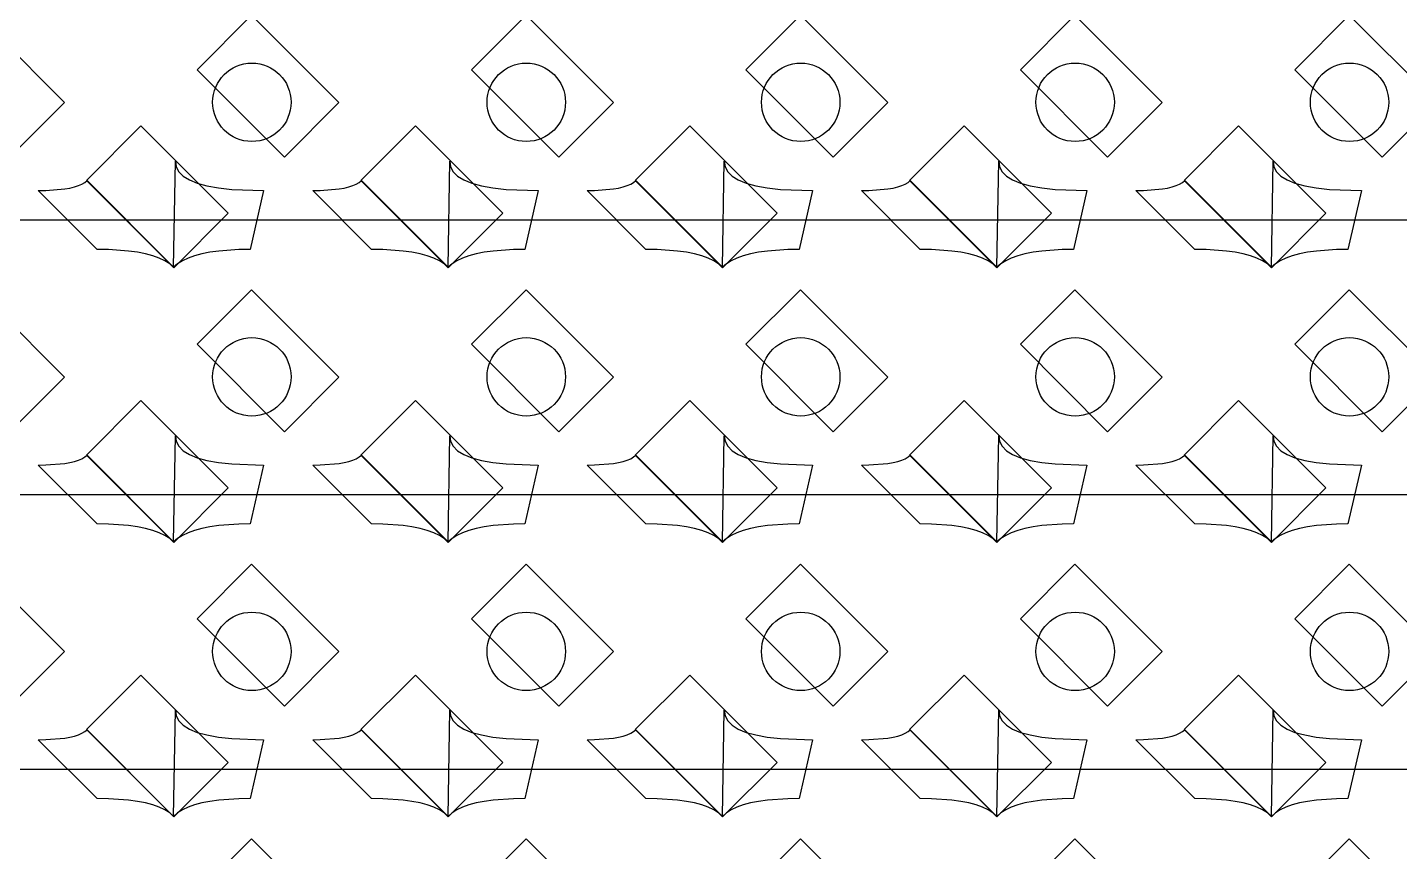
# Model space of a CAD drawing. Header units: inches. Extents: x 0.07 to 4.39, y 0.05 to 2.95.
# Drawn here: x 2.2428 to 2.5928, y 1.949 to 2.1591 of the extents above; entities that cross this region are included whole.
import ezdxf

# ---------------------------------------------------------------- set-up
doc = ezdxf.new("R2010")
doc.units = ezdxf.units.IN
doc.header["$MEASUREMENT"] = 0
doc.layers.add('Top Layer', color=1, linetype='Continuous')

# ---------------------------------------------------------------- blocks, each defined once
blk = doc.blocks.new('0805_P_______________222')
at = {"layer": 'Top Layer'}
for p, q in [((-0.03937, 0.01575), (-0.01969, 0.01575)), ((-0.03937, -0.01575), (-0.03937, 0.01575)), ((-0.01969, 0.01575), (-0.01969, -0.01575)), ((0.01969, 0.01575), (0.03937, 0.01575)), ((0.01969, -0.01575), (0.01969, 0.01575)), ((0.03937, 0.01575), (0.03937, -0.01575)), ((-0.01969, -0.01575), (-0.03937, -0.01575)), ((0.03937, -0.01575), (0.01969, -0.01575))]:
    blk.add_line(p, q, dxfattribs=at)
blk = doc.blocks.new('0805_P_______________223')
at = {"layer": 'Top Layer'}
for p, q in [((-0.03937, 0.01575), (-0.01969, 0.01575)), ((-0.03937, -0.01575), (-0.03937, 0.01575)), ((-0.01969, 0.01575), (-0.01969, -0.01575)), ((0.01969, 0.01575), (0.03937, 0.01575)), ((0.01969, -0.01575), (0.01969, 0.01575)), ((0.03937, 0.01575), (0.03937, -0.01575)), ((-0.01969, -0.01575), (-0.03937, -0.01575)), ((0.03937, -0.01575), (0.01969, -0.01575))]:
    blk.add_line(p, q, dxfattribs=at)
blk = doc.blocks.new('0805_P_______________224')
at = {"layer": 'Top Layer'}
for p, q in [((-0.03937, 0.01575), (-0.01969, 0.01575)), ((-0.03937, -0.01575), (-0.03937, 0.01575)), ((-0.01969, 0.01575), (-0.01969, -0.01575)), ((0.01969, 0.01575), (0.03937, 0.01575)), ((0.01969, -0.01575), (0.01969, 0.01575)), ((0.03937, 0.01575), (0.03937, -0.01575)), ((-0.01969, -0.01575), (-0.03937, -0.01575)), ((0.03937, -0.01575), (0.01969, -0.01575))]:
    blk.add_line(p, q, dxfattribs=at)
blk = doc.blocks.new('0805_P_______________225')
at = {"layer": 'Top Layer'}
for p, q in [((-0.03937, 0.01575), (-0.01969, 0.01575)), ((-0.03937, -0.01575), (-0.03937, 0.01575)), ((-0.01969, 0.01575), (-0.01969, -0.01575)), ((0.01969, 0.01575), (0.03937, 0.01575)), ((0.01969, -0.01575), (0.01969, 0.01575)), ((0.03937, 0.01575), (0.03937, -0.01575)), ((-0.01969, -0.01575), (-0.03937, -0.01575)), ((0.03937, -0.01575), (0.01969, -0.01575))]:
    blk.add_line(p, q, dxfattribs=at)
blk = doc.blocks.new('0805_P_______________226')
at = {"layer": 'Top Layer'}
for p, q in [((-0.03937, 0.01575), (-0.01969, 0.01575)), ((-0.03937, -0.01575), (-0.03937, 0.01575)), ((-0.01969, 0.01575), (-0.01969, -0.01575)), ((0.01969, 0.01575), (0.03937, 0.01575)), ((0.01969, -0.01575), (0.01969, 0.01575)), ((0.03937, 0.01575), (0.03937, -0.01575)), ((-0.01969, -0.01575), (-0.03937, -0.01575)), ((0.03937, -0.01575), (0.01969, -0.01575))]:
    blk.add_line(p, q, dxfattribs=at)
blk = doc.blocks.new('0805_P_______________227')
at = {"layer": 'Top Layer'}
for p, q in [((-0.03937, 0.01575), (-0.01969, 0.01575)), ((-0.03937, -0.01575), (-0.03937, 0.01575)), ((-0.01969, 0.01575), (-0.01969, -0.01575)), ((0.01969, 0.01575), (0.03937, 0.01575)), ((0.01969, -0.01575), (0.01969, 0.01575)), ((0.03937, 0.01575), (0.03937, -0.01575)), ((-0.01969, -0.01575), (-0.03937, -0.01575)), ((0.03937, -0.01575), (0.01969, -0.01575))]:
    blk.add_line(p, q, dxfattribs=at)
blk = doc.blocks.new('0805_P_______________262')
at = {"layer": 'Top Layer'}
for p, q in [((-0.03937, 0.01575), (-0.01969, 0.01575)), ((-0.03937, -0.01575), (-0.03937, 0.01575)), ((-0.01969, 0.01575), (-0.01969, -0.01575)), ((0.01969, 0.01575), (0.03937, 0.01575)), ((0.01969, -0.01575), (0.01969, 0.01575)), ((0.03937, 0.01575), (0.03937, -0.01575)), ((-0.01969, -0.01575), (-0.03937, -0.01575)), ((0.03937, -0.01575), (0.01969, -0.01575))]:
    blk.add_line(p, q, dxfattribs=at)
blk = doc.blocks.new('0805_P_______________263')
at = {"layer": 'Top Layer'}
for p, q in [((-0.03937, 0.01575), (-0.01969, 0.01575)), ((-0.03937, -0.01575), (-0.03937, 0.01575)), ((-0.01969, 0.01575), (-0.01969, -0.01575)), ((0.01969, 0.01575), (0.03937, 0.01575)), ((0.01969, -0.01575), (0.01969, 0.01575)), ((0.03937, 0.01575), (0.03937, -0.01575)), ((-0.01969, -0.01575), (-0.03937, -0.01575)), ((0.03937, -0.01575), (0.01969, -0.01575))]:
    blk.add_line(p, q, dxfattribs=at)
blk = doc.blocks.new('0805_P_______________264')
at = {"layer": 'Top Layer'}
for p, q in [((-0.03937, 0.01575), (-0.01969, 0.01575)), ((-0.03937, -0.01575), (-0.03937, 0.01575)), ((-0.01969, 0.01575), (-0.01969, -0.01575)), ((0.01969, 0.01575), (0.03937, 0.01575)), ((0.01969, -0.01575), (0.01969, 0.01575)), ((0.03937, 0.01575), (0.03937, -0.01575)), ((-0.01969, -0.01575), (-0.03937, -0.01575)), ((0.03937, -0.01575), (0.01969, -0.01575))]:
    blk.add_line(p, q, dxfattribs=at)
blk = doc.blocks.new('0805_P_______________265')
at = {"layer": 'Top Layer'}
for p, q in [((-0.03937, 0.01575), (-0.01969, 0.01575)), ((-0.03937, -0.01575), (-0.03937, 0.01575)), ((-0.01969, 0.01575), (-0.01969, -0.01575)), ((0.01969, 0.01575), (0.03937, 0.01575)), ((0.01969, -0.01575), (0.01969, 0.01575)), ((0.03937, 0.01575), (0.03937, -0.01575)), ((-0.01969, -0.01575), (-0.03937, -0.01575)), ((0.03937, -0.01575), (0.01969, -0.01575))]:
    blk.add_line(p, q, dxfattribs=at)
blk = doc.blocks.new('0805_P_______________266')
at = {"layer": 'Top Layer'}
for p, q in [((-0.03937, 0.01575), (-0.01969, 0.01575)), ((-0.03937, -0.01575), (-0.03937, 0.01575)), ((-0.01969, 0.01575), (-0.01969, -0.01575)), ((0.01969, 0.01575), (0.03937, 0.01575)), ((0.01969, -0.01575), (0.01969, 0.01575)), ((0.03937, 0.01575), (0.03937, -0.01575)), ((-0.01969, -0.01575), (-0.03937, -0.01575)), ((0.03937, -0.01575), (0.01969, -0.01575))]:
    blk.add_line(p, q, dxfattribs=at)
blk = doc.blocks.new('0805_P_______________267')
at = {"layer": 'Top Layer'}
for p, q in [((-0.03937, 0.01575), (-0.01969, 0.01575)), ((-0.03937, -0.01575), (-0.03937, 0.01575)), ((-0.01969, 0.01575), (-0.01969, -0.01575)), ((0.01969, 0.01575), (0.03937, 0.01575)), ((0.01969, -0.01575), (0.01969, 0.01575)), ((0.03937, 0.01575), (0.03937, -0.01575)), ((-0.01969, -0.01575), (-0.03937, -0.01575)), ((0.03937, -0.01575), (0.01969, -0.01575))]:
    blk.add_line(p, q, dxfattribs=at)
blk = doc.blocks.new('0805_P_______________302')
at = {"layer": 'Top Layer'}
for p, q in [((-0.03937, 0.01575), (-0.01969, 0.01575)), ((-0.03937, -0.01575), (-0.03937, 0.01575)), ((-0.01969, 0.01575), (-0.01969, -0.01575)), ((0.01969, 0.01575), (0.03937, 0.01575)), ((0.01969, -0.01575), (0.01969, 0.01575)), ((0.03937, 0.01575), (0.03937, -0.01575)), ((-0.01969, -0.01575), (-0.03937, -0.01575)), ((0.03937, -0.01575), (0.01969, -0.01575))]:
    blk.add_line(p, q, dxfattribs=at)
blk = doc.blocks.new('0805_P_______________303')
at = {"layer": 'Top Layer'}
for p, q in [((-0.03937, 0.01575), (-0.01969, 0.01575)), ((-0.03937, -0.01575), (-0.03937, 0.01575)), ((-0.01969, 0.01575), (-0.01969, -0.01575)), ((0.01969, 0.01575), (0.03937, 0.01575)), ((0.01969, -0.01575), (0.01969, 0.01575)), ((0.03937, 0.01575), (0.03937, -0.01575)), ((-0.01969, -0.01575), (-0.03937, -0.01575)), ((0.03937, -0.01575), (0.01969, -0.01575))]:
    blk.add_line(p, q, dxfattribs=at)
blk = doc.blocks.new('0805_P_______________304')
at = {"layer": 'Top Layer'}
for p, q in [((-0.03937, 0.01575), (-0.01969, 0.01575)), ((-0.03937, -0.01575), (-0.03937, 0.01575)), ((-0.01969, 0.01575), (-0.01969, -0.01575)), ((0.01969, 0.01575), (0.03937, 0.01575)), ((0.01969, -0.01575), (0.01969, 0.01575)), ((0.03937, 0.01575), (0.03937, -0.01575)), ((-0.01969, -0.01575), (-0.03937, -0.01575)), ((0.03937, -0.01575), (0.01969, -0.01575))]:
    blk.add_line(p, q, dxfattribs=at)
blk = doc.blocks.new('0805_P_______________305')
at = {"layer": 'Top Layer'}
for p, q in [((-0.03937, 0.01575), (-0.01969, 0.01575)), ((-0.03937, -0.01575), (-0.03937, 0.01575)), ((-0.01969, 0.01575), (-0.01969, -0.01575)), ((0.01969, 0.01575), (0.03937, 0.01575)), ((0.01969, -0.01575), (0.01969, 0.01575)), ((0.03937, 0.01575), (0.03937, -0.01575)), ((-0.01969, -0.01575), (-0.03937, -0.01575)), ((0.03937, -0.01575), (0.01969, -0.01575))]:
    blk.add_line(p, q, dxfattribs=at)
blk = doc.blocks.new('0805_P_______________306')
at = {"layer": 'Top Layer'}
for p, q in [((-0.03937, 0.01575), (-0.01969, 0.01575)), ((-0.03937, -0.01575), (-0.03937, 0.01575)), ((-0.01969, 0.01575), (-0.01969, -0.01575)), ((0.01969, 0.01575), (0.03937, 0.01575)), ((0.01969, -0.01575), (0.01969, 0.01575)), ((0.03937, 0.01575), (0.03937, -0.01575)), ((-0.01969, -0.01575), (-0.03937, -0.01575)), ((0.03937, -0.01575), (0.01969, -0.01575))]:
    blk.add_line(p, q, dxfattribs=at)
blk = doc.blocks.new('0805_P_______________307')
at = {"layer": 'Top Layer'}
for p, q in [((-0.03937, 0.01575), (-0.01969, 0.01575)), ((-0.03937, -0.01575), (-0.03937, 0.01575)), ((-0.01969, 0.01575), (-0.01969, -0.01575)), ((0.01969, 0.01575), (0.03937, 0.01575)), ((0.01969, -0.01575), (0.01969, 0.01575)), ((0.03937, 0.01575), (0.03937, -0.01575)), ((-0.01969, -0.01575), (-0.03937, -0.01575)), ((0.03937, -0.01575), (0.01969, -0.01575))]:
    blk.add_line(p, q, dxfattribs=at)
blk = doc.blocks.new('0805_P_______________342')
at = {"layer": 'Top Layer'}
for p, q in [((-0.03937, 0.01575), (-0.01969, 0.01575)), ((-0.03937, -0.01575), (-0.03937, 0.01575)), ((-0.01969, 0.01575), (-0.01969, -0.01575)), ((0.01969, 0.01575), (0.03937, 0.01575)), ((0.01969, -0.01575), (0.01969, 0.01575)), ((0.03937, 0.01575), (0.03937, -0.01575)), ((-0.01969, -0.01575), (-0.03937, -0.01575)), ((0.03937, -0.01575), (0.01969, -0.01575))]:
    blk.add_line(p, q, dxfattribs=at)
blk = doc.blocks.new('0805_P_______________343')
at = {"layer": 'Top Layer'}
for p, q in [((-0.03937, 0.01575), (-0.01969, 0.01575)), ((-0.03937, -0.01575), (-0.03937, 0.01575)), ((-0.01969, 0.01575), (-0.01969, -0.01575)), ((0.01969, 0.01575), (0.03937, 0.01575)), ((0.01969, -0.01575), (0.01969, 0.01575)), ((0.03937, 0.01575), (0.03937, -0.01575)), ((-0.01969, -0.01575), (-0.03937, -0.01575)), ((0.03937, -0.01575), (0.01969, -0.01575))]:
    blk.add_line(p, q, dxfattribs=at)
blk = doc.blocks.new('0805_P_______________344')
at = {"layer": 'Top Layer'}
for p, q in [((-0.03937, 0.01575), (-0.01969, 0.01575)), ((-0.03937, -0.01575), (-0.03937, 0.01575)), ((-0.01969, 0.01575), (-0.01969, -0.01575)), ((0.01969, 0.01575), (0.03937, 0.01575)), ((0.01969, -0.01575), (0.01969, 0.01575)), ((0.03937, 0.01575), (0.03937, -0.01575)), ((-0.01969, -0.01575), (-0.03937, -0.01575)), ((0.03937, -0.01575), (0.01969, -0.01575))]:
    blk.add_line(p, q, dxfattribs=at)
blk = doc.blocks.new('0805_P_______________345')
at = {"layer": 'Top Layer'}
for p, q in [((-0.03937, 0.01575), (-0.01969, 0.01575)), ((-0.03937, -0.01575), (-0.03937, 0.01575)), ((-0.01969, 0.01575), (-0.01969, -0.01575)), ((0.01969, 0.01575), (0.03937, 0.01575)), ((0.01969, -0.01575), (0.01969, 0.01575)), ((0.03937, 0.01575), (0.03937, -0.01575)), ((-0.01969, -0.01575), (-0.03937, -0.01575)), ((0.03937, -0.01575), (0.01969, -0.01575))]:
    blk.add_line(p, q, dxfattribs=at)
blk = doc.blocks.new('0805_P_______________346')
at = {"layer": 'Top Layer'}
for p, q in [((-0.03937, 0.01575), (-0.01969, 0.01575)), ((-0.03937, -0.01575), (-0.03937, 0.01575)), ((-0.01969, 0.01575), (-0.01969, -0.01575)), ((0.01969, 0.01575), (0.03937, 0.01575)), ((0.01969, -0.01575), (0.01969, 0.01575)), ((0.03937, 0.01575), (0.03937, -0.01575)), ((-0.01969, -0.01575), (-0.03937, -0.01575)), ((0.03937, -0.01575), (0.01969, -0.01575))]:
    blk.add_line(p, q, dxfattribs=at)
blk = doc.blocks.new('0805_P_______________347')
at = {"layer": 'Top Layer'}
for p, q in [((-0.03937, 0.01575), (-0.01969, 0.01575)), ((-0.03937, -0.01575), (-0.03937, 0.01575)), ((-0.01969, 0.01575), (-0.01969, -0.01575)), ((0.01969, 0.01575), (0.03937, 0.01575)), ((0.01969, -0.01575), (0.01969, 0.01575)), ((0.03937, 0.01575), (0.03937, -0.01575)), ((-0.01969, -0.01575), (-0.03937, -0.01575)), ((0.03937, -0.01575), (0.01969, -0.01575))]:
    blk.add_line(p, q, dxfattribs=at)

msp = doc.modelspace()

# ---------------------------------------------------------------- linework, layer by layer
at = {"layer": 'Top Layer'}
for p, q in [((2.28005, 2.09795), (2.28051, 2.125)), ((2.28051, 2.125), (2.28071, 2.12357)), ((2.35005, 2.09795), (2.35051, 2.125)), ((2.35051, 2.125), (2.35071, 2.12357)), ((2.42005, 2.09795), (2.42051, 2.125)), ((2.42051, 2.125), (2.42071, 2.12357)), ((2.49005, 2.09795), (2.49051, 2.125)), ((2.49051, 2.125), (2.49071, 2.12357)), ((2.56005, 2.09795), (2.56051, 2.125)), ((2.56051, 2.125), (2.56071, 2.12357)), ((2.28071, 2.12357), (2.28137, 2.1223)), ((2.28137, 2.1223), (2.28248, 2.12117)), ((2.28248, 2.12117), (2.28405, 2.1202)), ((2.35071, 2.12357), (2.35137, 2.1223)), ((2.35137, 2.1223), (2.35248, 2.12117)), ((2.35248, 2.12117), (2.35405, 2.1202)), ((2.42071, 2.12357), (2.42137, 2.1223)), ((2.42137, 2.1223), (2.42248, 2.12117)), ((2.42248, 2.12117), (2.42405, 2.1202)), ((2.49071, 2.12357), (2.49137, 2.1223)), ((2.49137, 2.1223), (2.49248, 2.12117)), ((2.49248, 2.12117), (2.49405, 2.1202)), ((2.56071, 2.12357), (2.56137, 2.1223)), ((2.56137, 2.1223), (2.56248, 2.12117)), ((2.56248, 2.12117), (2.56405, 2.1202)), ((2.24551, 2.1175), (2.24741, 2.11753)), ((2.24741, 2.11753), (2.25225, 2.11791)), ((2.25225, 2.11791), (2.25356, 2.11814)), ((2.25356, 2.11814), (2.25474, 2.11842)), ((2.25474, 2.11842), (2.25576, 2.11875)), ((2.25576, 2.11875), (2.25664, 2.11914)), ((2.25664, 2.11914), (2.25737, 2.11957)), ((2.25737, 2.11957), (2.25795, 2.12005)), ((2.25795, 2.12005), (2.28005, 2.09795)), ((2.28405, 2.1202), (2.28607, 2.11937)), ((2.28607, 2.11937), (2.28855, 2.1187)), ((2.28855, 2.1187), (2.29148, 2.11817)), ((2.29148, 2.11817), (2.29487, 2.1178)), ((2.29487, 2.1178), (2.30301, 2.1175)), ((2.31551, 2.1175), (2.31741, 2.11753)), ((2.31741, 2.11753), (2.32225, 2.11791)), ((2.32225, 2.11791), (2.32356, 2.11814)), ((2.32356, 2.11814), (2.32474, 2.11842)), ((2.32474, 2.11842), (2.32576, 2.11875)), ((2.32576, 2.11875), (2.32664, 2.11914)), ((2.32664, 2.11914), (2.32737, 2.11957)), ((2.32737, 2.11957), (2.32795, 2.12005)), ((2.32795, 2.12005), (2.35005, 2.09795)), ((2.35405, 2.1202), (2.35607, 2.11937)), ((2.35607, 2.11937), (2.35855, 2.1187)), ((2.35855, 2.1187), (2.36148, 2.11817)), ((2.36148, 2.11817), (2.36487, 2.1178)), ((2.36487, 2.1178), (2.37301, 2.1175)), ((2.38551, 2.1175), (2.38741, 2.11753)), ((2.38741, 2.11753), (2.39225, 2.11791)), ((2.39225, 2.11791), (2.39356, 2.11814)), ((2.39356, 2.11814), (2.39474, 2.11842)), ((2.39474, 2.11842), (2.39576, 2.11875)), ((2.39576, 2.11875), (2.39664, 2.11914)), ((2.39664, 2.11914), (2.39737, 2.11957)), ((2.39737, 2.11957), (2.39795, 2.12005)), ((2.39795, 2.12005), (2.42005, 2.09795)), ((2.42405, 2.1202), (2.42607, 2.11937)), ((2.42607, 2.11937), (2.42855, 2.1187)), ((2.42855, 2.1187), (2.43148, 2.11817)), ((2.43148, 2.11817), (2.43487, 2.1178)), ((2.43487, 2.1178), (2.44301, 2.1175)), ((2.45551, 2.1175), (2.45741, 2.11753)), ((2.45741, 2.11753), (2.46225, 2.11791)), ((2.46225, 2.11791), (2.46356, 2.11814)), ((2.46356, 2.11814), (2.46474, 2.11842)), ((2.46474, 2.11842), (2.46576, 2.11875)), ((2.46576, 2.11875), (2.46664, 2.11914)), ((2.46664, 2.11914), (2.46737, 2.11957)), ((2.46737, 2.11957), (2.46795, 2.12005)), ((2.46795, 2.12005), (2.49005, 2.09795)), ((2.49405, 2.1202), (2.49607, 2.11937)), ((2.49607, 2.11937), (2.49855, 2.1187)), ((2.49855, 2.1187), (2.50148, 2.11817)), ((2.50148, 2.11817), (2.50487, 2.1178)), ((2.50487, 2.1178), (2.51301, 2.1175)), ((2.52551, 2.1175), (2.52741, 2.11753)), ((2.52741, 2.11753), (2.53225, 2.11791)), ((2.53225, 2.11791), (2.53356, 2.11814)), ((2.53356, 2.11814), (2.53474, 2.11842)), ((2.53474, 2.11842), (2.53576, 2.11875)), ((2.53576, 2.11875), (2.53664, 2.11914)), ((2.53664, 2.11914), (2.53737, 2.11957)), ((2.53737, 2.11957), (2.53795, 2.12005)), ((2.53795, 2.12005), (2.56005, 2.09795)), ((2.56405, 2.1202), (2.56607, 2.11937)), ((2.56607, 2.11937), (2.56855, 2.1187)), ((2.56855, 2.1187), (2.57148, 2.11817)), ((2.57148, 2.11817), (2.57487, 2.1178)), ((2.57487, 2.1178), (2.58301, 2.1175)), ((2.26051, 2.1025), (2.24551, 2.1175)), ((2.30301, 2.1175), (2.2996, 2.1025)), ((2.33051, 2.1025), (2.31551, 2.1175)), ((2.37301, 2.1175), (2.3696, 2.1025)), ((2.40051, 2.1025), (2.38551, 2.1175)), ((2.44301, 2.1175), (2.4396, 2.1025)), ((2.47051, 2.1025), (2.45551, 2.1175)), ((2.51301, 2.1175), (2.5096, 2.1025)), ((2.54051, 2.1025), (2.52551, 2.1175)), ((2.58301, 2.1175), (2.5796, 2.1025)), ((2.13588, 2.11), (2.34588, 2.11)), ((2.34588, 2.11), (2.55588, 2.11)), ((2.55588, 2.11), (2.76588, 2.11)), ((2.2634, 2.10245), (2.26051, 2.1025)), ((2.26857, 2.10209), (2.2634, 2.10245)), ((2.27084, 2.10177), (2.26857, 2.10209)), ((2.2729, 2.10136), (2.27084, 2.10177)), ((2.27475, 2.10086), (2.2729, 2.10136)), ((2.27639, 2.10027), (2.27475, 2.10086)), ((2.27782, 2.09959), (2.27639, 2.10027)), ((2.28372, 2.10027), (2.28229, 2.09959)), ((2.28536, 2.10086), (2.28372, 2.10027)), ((2.28721, 2.10136), (2.28536, 2.10086)), ((2.28927, 2.10177), (2.28721, 2.10136)), ((2.29154, 2.10209), (2.28927, 2.10177)), ((2.29671, 2.10245), (2.29154, 2.10209)), ((2.2996, 2.1025), (2.29671, 2.10245)), ((2.3334, 2.10245), (2.33051, 2.1025)), ((2.33857, 2.10209), (2.3334, 2.10245)), ((2.34084, 2.10177), (2.33857, 2.10209)), ((2.3429, 2.10136), (2.34084, 2.10177)), ((2.34475, 2.10086), (2.3429, 2.10136)), ((2.34639, 2.10027), (2.34475, 2.10086)), ((2.34782, 2.09959), (2.34639, 2.10027)), ((2.35372, 2.10027), (2.35229, 2.09959)), ((2.35536, 2.10086), (2.35372, 2.10027)), ((2.35721, 2.10136), (2.35536, 2.10086)), ((2.35927, 2.10177), (2.35721, 2.10136)), ((2.36154, 2.10209), (2.35927, 2.10177)), ((2.36671, 2.10245), (2.36154, 2.10209)), ((2.3696, 2.1025), (2.36671, 2.10245)), ((2.4034, 2.10245), (2.40051, 2.1025)), ((2.40857, 2.10209), (2.4034, 2.10245)), ((2.41084, 2.10177), (2.40857, 2.10209)), ((2.4129, 2.10136), (2.41084, 2.10177)), ((2.41475, 2.10086), (2.4129, 2.10136)), ((2.41639, 2.10027), (2.41475, 2.10086)), ((2.41782, 2.09959), (2.41639, 2.10027)), ((2.42372, 2.10027), (2.42229, 2.09959)), ((2.42536, 2.10086), (2.42372, 2.10027)), ((2.42721, 2.10136), (2.42536, 2.10086)), ((2.42927, 2.10177), (2.42721, 2.10136)), ((2.43154, 2.10209), (2.42927, 2.10177)), ((2.43671, 2.10245), (2.43154, 2.10209)), ((2.4396, 2.1025), (2.43671, 2.10245)), ((2.4734, 2.10245), (2.47051, 2.1025)), ((2.47857, 2.10209), (2.4734, 2.10245)), ((2.48084, 2.10177), (2.47857, 2.10209)), ((2.4829, 2.10136), (2.48084, 2.10177)), ((2.48475, 2.10086), (2.4829, 2.10136)), ((2.48639, 2.10027), (2.48475, 2.10086)), ((2.48782, 2.09959), (2.48639, 2.10027)), ((2.49372, 2.10027), (2.49229, 2.09959)), ((2.49536, 2.10086), (2.49372, 2.10027)), ((2.49721, 2.10136), (2.49536, 2.10086)), ((2.49927, 2.10177), (2.49721, 2.10136)), ((2.50154, 2.10209), (2.49927, 2.10177)), ((2.50671, 2.10245), (2.50154, 2.10209)), ((2.5096, 2.1025), (2.50671, 2.10245)), ((2.5434, 2.10245), (2.54051, 2.1025)), ((2.54857, 2.10209), (2.5434, 2.10245)), ((2.55084, 2.10177), (2.54857, 2.10209)), ((2.5529, 2.10136), (2.55084, 2.10177)), ((2.55475, 2.10086), (2.5529, 2.10136)), ((2.55639, 2.10027), (2.55475, 2.10086)), ((2.55782, 2.09959), (2.55639, 2.10027)), ((2.56372, 2.10027), (2.56229, 2.09959)), ((2.56536, 2.10086), (2.56372, 2.10027)), ((2.56721, 2.10136), (2.56536, 2.10086)), ((2.56927, 2.10177), (2.56721, 2.10136)), ((2.57154, 2.10209), (2.56927, 2.10177)), ((2.57671, 2.10245), (2.57154, 2.10209)), ((2.5796, 2.1025), (2.57671, 2.10245)), ((2.27904, 2.09882), (2.27782, 2.09959)), ((2.28005, 2.09795), (2.27904, 2.09882)), ((2.28107, 2.09882), (2.28005, 2.09795)), ((2.28229, 2.09959), (2.28107, 2.09882)), ((2.34904, 2.09882), (2.34782, 2.09959)), ((2.35005, 2.09795), (2.34904, 2.09882)), ((2.35107, 2.09882), (2.35005, 2.09795)), ((2.35229, 2.09959), (2.35107, 2.09882)), ((2.41904, 2.09882), (2.41782, 2.09959)), ((2.42005, 2.09795), (2.41904, 2.09882)), ((2.42107, 2.09882), (2.42005, 2.09795)), ((2.42229, 2.09959), (2.42107, 2.09882)), ((2.48904, 2.09882), (2.48782, 2.09959)), ((2.49005, 2.09795), (2.48904, 2.09882)), ((2.49107, 2.09882), (2.49005, 2.09795)), ((2.49229, 2.09959), (2.49107, 2.09882)), ((2.55904, 2.09882), (2.55782, 2.09959)), ((2.56005, 2.09795), (2.55904, 2.09882)), ((2.56107, 2.09882), (2.56005, 2.09795)), ((2.56229, 2.09959), (2.56107, 2.09882)), ((2.28005, 2.02795), (2.28051, 2.055)), ((2.28051, 2.055), (2.28071, 2.05357)), ((2.35005, 2.02795), (2.35051, 2.055)), ((2.35051, 2.055), (2.35071, 2.05357)), ((2.42005, 2.02795), (2.42051, 2.055)), ((2.42051, 2.055), (2.42071, 2.05357)), ((2.49005, 2.02795), (2.49051, 2.055)), ((2.49051, 2.055), (2.49071, 2.05357)), ((2.56005, 2.02795), (2.56051, 2.055)), ((2.56051, 2.055), (2.56071, 2.05357)), ((2.28071, 2.05357), (2.28137, 2.0523)), ((2.28137, 2.0523), (2.28248, 2.05117)), ((2.28248, 2.05117), (2.28405, 2.0502)), ((2.35071, 2.05357), (2.35137, 2.0523)), ((2.35137, 2.0523), (2.35248, 2.05117)), ((2.35248, 2.05117), (2.35405, 2.0502)), ((2.42071, 2.05357), (2.42137, 2.0523)), ((2.42137, 2.0523), (2.42248, 2.05117)), ((2.42248, 2.05117), (2.42405, 2.0502)), ((2.49071, 2.05357), (2.49137, 2.0523)), ((2.49137, 2.0523), (2.49248, 2.05117)), ((2.49248, 2.05117), (2.49405, 2.0502)), ((2.56071, 2.05357), (2.56137, 2.0523)), ((2.56137, 2.0523), (2.56248, 2.05117)), ((2.56248, 2.05117), (2.56405, 2.0502)), ((2.24551, 2.0475), (2.24741, 2.04753)), ((2.24741, 2.04753), (2.25225, 2.04791)), ((2.25225, 2.04791), (2.25356, 2.04814)), ((2.25356, 2.04814), (2.25474, 2.04842)), ((2.25474, 2.04842), (2.25576, 2.04875)), ((2.25576, 2.04875), (2.25664, 2.04914)), ((2.25664, 2.04914), (2.25737, 2.04957)), ((2.25737, 2.04957), (2.25795, 2.05005)), ((2.25795, 2.05005), (2.28005, 2.02795)), ((2.28405, 2.0502), (2.28607, 2.04937)), ((2.28607, 2.04937), (2.28855, 2.0487)), ((2.28855, 2.0487), (2.29148, 2.04817)), ((2.29148, 2.04817), (2.29487, 2.0478)), ((2.29487, 2.0478), (2.30301, 2.0475)), ((2.31551, 2.0475), (2.31741, 2.04753)), ((2.31741, 2.04753), (2.32225, 2.04791)), ((2.32225, 2.04791), (2.32356, 2.04814)), ((2.32356, 2.04814), (2.32474, 2.04842)), ((2.32474, 2.04842), (2.32576, 2.04875)), ((2.32576, 2.04875), (2.32664, 2.04914)), ((2.32664, 2.04914), (2.32737, 2.04957)), ((2.32737, 2.04957), (2.32795, 2.05005)), ((2.32795, 2.05005), (2.35005, 2.02795)), ((2.35405, 2.0502), (2.35607, 2.04937)), ((2.35607, 2.04937), (2.35855, 2.0487)), ((2.35855, 2.0487), (2.36148, 2.04817)), ((2.36148, 2.04817), (2.36487, 2.0478)), ((2.36487, 2.0478), (2.37301, 2.0475)), ((2.38551, 2.0475), (2.38741, 2.04753)), ((2.38741, 2.04753), (2.39225, 2.04791)), ((2.39225, 2.04791), (2.39356, 2.04814)), ((2.39356, 2.04814), (2.39474, 2.04842)), ((2.39474, 2.04842), (2.39576, 2.04875)), ((2.39576, 2.04875), (2.39664, 2.04914)), ((2.39664, 2.04914), (2.39737, 2.04957)), ((2.39737, 2.04957), (2.39795, 2.05005)), ((2.39795, 2.05005), (2.42005, 2.02795)), ((2.42405, 2.0502), (2.42607, 2.04937)), ((2.42607, 2.04937), (2.42855, 2.0487)), ((2.42855, 2.0487), (2.43148, 2.04817)), ((2.43148, 2.04817), (2.43487, 2.0478)), ((2.43487, 2.0478), (2.44301, 2.0475)), ((2.45551, 2.0475), (2.45741, 2.04753)), ((2.45741, 2.04753), (2.46225, 2.04791)), ((2.46225, 2.04791), (2.46356, 2.04814)), ((2.46356, 2.04814), (2.46474, 2.04842)), ((2.46474, 2.04842), (2.46576, 2.04875)), ((2.46576, 2.04875), (2.46664, 2.04914)), ((2.46664, 2.04914), (2.46737, 2.04957)), ((2.46737, 2.04957), (2.46795, 2.05005)), ((2.46795, 2.05005), (2.49005, 2.02795)), ((2.49405, 2.0502), (2.49607, 2.04937)), ((2.49607, 2.04937), (2.49855, 2.0487)), ((2.49855, 2.0487), (2.50148, 2.04817)), ((2.50148, 2.04817), (2.50487, 2.0478)), ((2.50487, 2.0478), (2.51301, 2.0475)), ((2.52551, 2.0475), (2.52741, 2.04753)), ((2.52741, 2.04753), (2.53225, 2.04791)), ((2.53225, 2.04791), (2.53356, 2.04814)), ((2.53356, 2.04814), (2.53474, 2.04842)), ((2.53474, 2.04842), (2.53576, 2.04875)), ((2.53576, 2.04875), (2.53664, 2.04914)), ((2.53664, 2.04914), (2.53737, 2.04957)), ((2.53737, 2.04957), (2.53795, 2.05005)), ((2.53795, 2.05005), (2.56005, 2.02795)), ((2.56405, 2.0502), (2.56607, 2.04937)), ((2.56607, 2.04937), (2.56855, 2.0487)), ((2.56855, 2.0487), (2.57148, 2.04817)), ((2.57148, 2.04817), (2.57487, 2.0478)), ((2.57487, 2.0478), (2.58301, 2.0475)), ((2.26051, 2.0325), (2.24551, 2.0475)), ((2.30301, 2.0475), (2.2996, 2.0325)), ((2.33051, 2.0325), (2.31551, 2.0475)), ((2.37301, 2.0475), (2.3696, 2.0325)), ((2.40051, 2.0325), (2.38551, 2.0475)), ((2.44301, 2.0475), (2.4396, 2.0325)), ((2.47051, 2.0325), (2.45551, 2.0475)), ((2.51301, 2.0475), (2.5096, 2.0325)), ((2.54051, 2.0325), (2.52551, 2.0475)), ((2.58301, 2.0475), (2.5796, 2.0325)), ((2.20588, 2.04), (2.41588, 2.04)), ((2.41588, 2.04), (2.55588, 2.04)), ((2.55588, 2.04), (2.83588, 2.04)), ((2.2634, 2.03245), (2.26051, 2.0325)), ((2.26857, 2.03209), (2.2634, 2.03245)), ((2.27084, 2.03177), (2.26857, 2.03209)), ((2.2729, 2.03136), (2.27084, 2.03177)), ((2.27475, 2.03086), (2.2729, 2.03136)), ((2.27639, 2.03027), (2.27475, 2.03086)), ((2.27782, 2.02959), (2.27639, 2.03027)), ((2.28372, 2.03027), (2.28229, 2.02959)), ((2.28536, 2.03086), (2.28372, 2.03027)), ((2.28721, 2.03136), (2.28536, 2.03086)), ((2.28927, 2.03177), (2.28721, 2.03136)), ((2.29154, 2.03209), (2.28927, 2.03177)), ((2.29671, 2.03245), (2.29154, 2.03209)), ((2.2996, 2.0325), (2.29671, 2.03245)), ((2.3334, 2.03245), (2.33051, 2.0325)), ((2.33857, 2.03209), (2.3334, 2.03245)), ((2.34084, 2.03177), (2.33857, 2.03209)), ((2.3429, 2.03136), (2.34084, 2.03177)), ((2.34475, 2.03086), (2.3429, 2.03136)), ((2.34639, 2.03027), (2.34475, 2.03086)), ((2.34782, 2.02959), (2.34639, 2.03027)), ((2.35372, 2.03027), (2.35229, 2.02959)), ((2.35536, 2.03086), (2.35372, 2.03027)), ((2.35721, 2.03136), (2.35536, 2.03086)), ((2.35927, 2.03177), (2.35721, 2.03136)), ((2.36154, 2.03209), (2.35927, 2.03177)), ((2.36671, 2.03245), (2.36154, 2.03209)), ((2.3696, 2.0325), (2.36671, 2.03245)), ((2.4034, 2.03245), (2.40051, 2.0325)), ((2.40857, 2.03209), (2.4034, 2.03245)), ((2.41084, 2.03177), (2.40857, 2.03209)), ((2.4129, 2.03136), (2.41084, 2.03177)), ((2.41475, 2.03086), (2.4129, 2.03136)), ((2.41639, 2.03027), (2.41475, 2.03086)), ((2.41782, 2.02959), (2.41639, 2.03027)), ((2.42372, 2.03027), (2.42229, 2.02959)), ((2.42536, 2.03086), (2.42372, 2.03027)), ((2.42721, 2.03136), (2.42536, 2.03086)), ((2.42927, 2.03177), (2.42721, 2.03136)), ((2.43154, 2.03209), (2.42927, 2.03177)), ((2.43671, 2.03245), (2.43154, 2.03209)), ((2.4396, 2.0325), (2.43671, 2.03245)), ((2.4734, 2.03245), (2.47051, 2.0325)), ((2.47857, 2.03209), (2.4734, 2.03245)), ((2.48084, 2.03177), (2.47857, 2.03209)), ((2.4829, 2.03136), (2.48084, 2.03177)), ((2.48475, 2.03086), (2.4829, 2.03136)), ((2.48639, 2.03027), (2.48475, 2.03086)), ((2.48782, 2.02959), (2.48639, 2.03027)), ((2.49372, 2.03027), (2.49229, 2.02959)), ((2.49536, 2.03086), (2.49372, 2.03027)), ((2.49721, 2.03136), (2.49536, 2.03086)), ((2.49927, 2.03177), (2.49721, 2.03136)), ((2.50154, 2.03209), (2.49927, 2.03177)), ((2.50671, 2.03245), (2.50154, 2.03209)), ((2.5096, 2.0325), (2.50671, 2.03245)), ((2.5434, 2.03245), (2.54051, 2.0325)), ((2.54857, 2.03209), (2.5434, 2.03245)), ((2.55084, 2.03177), (2.54857, 2.03209)), ((2.5529, 2.03136), (2.55084, 2.03177)), ((2.55475, 2.03086), (2.5529, 2.03136)), ((2.55639, 2.03027), (2.55475, 2.03086)), ((2.55782, 2.02959), (2.55639, 2.03027)), ((2.56372, 2.03027), (2.56229, 2.02959)), ((2.56536, 2.03086), (2.56372, 2.03027)), ((2.56721, 2.03136), (2.56536, 2.03086)), ((2.56927, 2.03177), (2.56721, 2.03136)), ((2.57154, 2.03209), (2.56927, 2.03177)), ((2.57671, 2.03245), (2.57154, 2.03209)), ((2.5796, 2.0325), (2.57671, 2.03245)), ((2.27904, 2.02882), (2.27782, 2.02959)), ((2.28005, 2.02795), (2.27904, 2.02882)), ((2.28107, 2.02882), (2.28005, 2.02795)), ((2.28229, 2.02959), (2.28107, 2.02882)), ((2.34904, 2.02882), (2.34782, 2.02959)), ((2.35005, 2.02795), (2.34904, 2.02882)), ((2.35107, 2.02882), (2.35005, 2.02795)), ((2.35229, 2.02959), (2.35107, 2.02882)), ((2.41904, 2.02882), (2.41782, 2.02959)), ((2.42005, 2.02795), (2.41904, 2.02882)), ((2.42107, 2.02882), (2.42005, 2.02795)), ((2.42229, 2.02959), (2.42107, 2.02882)), ((2.48904, 2.02882), (2.48782, 2.02959)), ((2.49005, 2.02795), (2.48904, 2.02882)), ((2.49107, 2.02882), (2.49005, 2.02795)), ((2.49229, 2.02959), (2.49107, 2.02882)), ((2.55904, 2.02882), (2.55782, 2.02959)), ((2.56005, 2.02795), (2.55904, 2.02882)), ((2.56107, 2.02882), (2.56005, 2.02795)), ((2.56229, 2.02959), (2.56107, 2.02882)), ((2.28005, 1.95795), (2.28051, 1.985)), ((2.28051, 1.985), (2.28071, 1.98357)), ((2.35005, 1.95795), (2.35051, 1.985)), ((2.35051, 1.985), (2.35071, 1.98357)), ((2.42005, 1.95795), (2.42051, 1.985)), ((2.42051, 1.985), (2.42071, 1.98357)), ((2.49005, 1.95795), (2.49051, 1.985)), ((2.49051, 1.985), (2.49071, 1.98357)), ((2.56005, 1.95795), (2.56051, 1.985)), ((2.56051, 1.985), (2.56071, 1.98357)), ((2.28071, 1.98357), (2.28137, 1.9823)), ((2.28137, 1.9823), (2.28248, 1.98117)), ((2.28248, 1.98117), (2.28405, 1.9802)), ((2.35071, 1.98357), (2.35137, 1.9823)), ((2.35137, 1.9823), (2.35248, 1.98117)), ((2.35248, 1.98117), (2.35405, 1.9802)), ((2.42071, 1.98357), (2.42137, 1.9823)), ((2.42137, 1.9823), (2.42248, 1.98117)), ((2.42248, 1.98117), (2.42405, 1.9802)), ((2.49071, 1.98357), (2.49137, 1.9823)), ((2.49137, 1.9823), (2.49248, 1.98117)), ((2.49248, 1.98117), (2.49405, 1.9802)), ((2.56071, 1.98357), (2.56137, 1.9823)), ((2.56137, 1.9823), (2.56248, 1.98117)), ((2.56248, 1.98117), (2.56405, 1.9802)), ((2.24551, 1.9775), (2.24741, 1.97753)), ((2.24741, 1.97753), (2.25225, 1.97791)), ((2.25225, 1.97791), (2.25356, 1.97814)), ((2.25356, 1.97814), (2.25474, 1.97842)), ((2.25474, 1.97842), (2.25576, 1.97875)), ((2.25576, 1.97875), (2.25664, 1.97914)), ((2.25664, 1.97914), (2.25737, 1.97957)), ((2.25737, 1.97957), (2.25795, 1.98005)), ((2.25795, 1.98005), (2.28005, 1.95795)), ((2.28405, 1.9802), (2.28607, 1.97937)), ((2.28607, 1.97937), (2.28855, 1.9787)), ((2.28855, 1.9787), (2.29148, 1.97817)), ((2.29148, 1.97817), (2.29487, 1.9778)), ((2.29487, 1.9778), (2.30301, 1.9775)), ((2.31551, 1.9775), (2.31741, 1.97753)), ((2.31741, 1.97753), (2.32225, 1.97791)), ((2.32225, 1.97791), (2.32356, 1.97814)), ((2.32356, 1.97814), (2.32474, 1.97842)), ((2.32474, 1.97842), (2.32576, 1.97875)), ((2.32576, 1.97875), (2.32664, 1.97914)), ((2.32664, 1.97914), (2.32737, 1.97957)), ((2.32737, 1.97957), (2.32795, 1.98005)), ((2.32795, 1.98005), (2.35005, 1.95795)), ((2.35405, 1.9802), (2.35607, 1.97937)), ((2.35607, 1.97937), (2.35855, 1.9787)), ((2.35855, 1.9787), (2.36148, 1.97817)), ((2.36148, 1.97817), (2.36487, 1.9778)), ((2.36487, 1.9778), (2.37301, 1.9775)), ((2.38551, 1.9775), (2.38741, 1.97753)), ((2.38741, 1.97753), (2.39225, 1.97791)), ((2.39225, 1.97791), (2.39356, 1.97814)), ((2.39356, 1.97814), (2.39474, 1.97842)), ((2.39474, 1.97842), (2.39576, 1.97875)), ((2.39576, 1.97875), (2.39664, 1.97914)), ((2.39664, 1.97914), (2.39737, 1.97957)), ((2.39737, 1.97957), (2.39795, 1.98005)), ((2.39795, 1.98005), (2.42005, 1.95795)), ((2.42405, 1.9802), (2.42607, 1.97937)), ((2.42607, 1.97937), (2.42855, 1.9787)), ((2.42855, 1.9787), (2.43148, 1.97817)), ((2.43148, 1.97817), (2.43487, 1.9778)), ((2.43487, 1.9778), (2.44301, 1.9775)), ((2.45551, 1.9775), (2.45741, 1.97753)), ((2.45741, 1.97753), (2.46225, 1.97791)), ((2.46225, 1.97791), (2.46356, 1.97814)), ((2.46356, 1.97814), (2.46474, 1.97842)), ((2.46474, 1.97842), (2.46576, 1.97875)), ((2.46576, 1.97875), (2.46664, 1.97914)), ((2.46664, 1.97914), (2.46737, 1.97957)), ((2.46737, 1.97957), (2.46795, 1.98005)), ((2.46795, 1.98005), (2.49005, 1.95795)), ((2.49405, 1.9802), (2.49607, 1.97937)), ((2.49607, 1.97937), (2.49855, 1.9787)), ((2.49855, 1.9787), (2.50148, 1.97817)), ((2.50148, 1.97817), (2.50487, 1.9778)), ((2.50487, 1.9778), (2.51301, 1.9775)), ((2.52551, 1.9775), (2.52741, 1.97753)), ((2.52741, 1.97753), (2.53225, 1.97791)), ((2.53225, 1.97791), (2.53356, 1.97814)), ((2.53356, 1.97814), (2.53474, 1.97842)), ((2.53474, 1.97842), (2.53576, 1.97875)), ((2.53576, 1.97875), (2.53664, 1.97914)), ((2.53664, 1.97914), (2.53737, 1.97957)), ((2.53737, 1.97957), (2.53795, 1.98005)), ((2.53795, 1.98005), (2.56005, 1.95795)), ((2.56405, 1.9802), (2.56607, 1.97937)), ((2.56607, 1.97937), (2.56855, 1.9787)), ((2.56855, 1.9787), (2.57148, 1.97817)), ((2.57148, 1.97817), (2.57487, 1.9778)), ((2.57487, 1.9778), (2.58301, 1.9775)), ((2.26051, 1.9625), (2.24551, 1.9775)), ((2.30301, 1.9775), (2.2996, 1.9625)), ((2.33051, 1.9625), (2.31551, 1.9775)), ((2.37301, 1.9775), (2.3696, 1.9625)), ((2.40051, 1.9625), (2.38551, 1.9775)), ((2.44301, 1.9775), (2.4396, 1.9625)), ((2.47051, 1.9625), (2.45551, 1.9775)), ((2.51301, 1.9775), (2.5096, 1.9625)), ((2.54051, 1.9625), (2.52551, 1.9775)), ((2.58301, 1.9775), (2.5796, 1.9625)), ((2.20588, 1.97), (2.41588, 1.97)), ((2.41588, 1.97), (2.62588, 1.97)), ((2.2634, 1.96245), (2.26051, 1.9625)), ((2.26857, 1.96209), (2.2634, 1.96245)), ((2.27084, 1.96177), (2.26857, 1.96209)), ((2.2729, 1.96136), (2.27084, 1.96177)), ((2.27475, 1.96086), (2.2729, 1.96136)), ((2.27639, 1.96027), (2.27475, 1.96086)), ((2.27782, 1.95959), (2.27639, 1.96027)), ((2.28372, 1.96027), (2.28229, 1.95959)), ((2.28536, 1.96086), (2.28372, 1.96027)), ((2.28721, 1.96136), (2.28536, 1.96086)), ((2.28927, 1.96177), (2.28721, 1.96136)), ((2.29154, 1.96209), (2.28927, 1.96177)), ((2.29671, 1.96245), (2.29154, 1.96209)), ((2.2996, 1.9625), (2.29671, 1.96245)), ((2.3334, 1.96245), (2.33051, 1.9625)), ((2.33857, 1.96209), (2.3334, 1.96245)), ((2.34084, 1.96177), (2.33857, 1.96209)), ((2.3429, 1.96136), (2.34084, 1.96177)), ((2.34475, 1.96086), (2.3429, 1.96136)), ((2.34639, 1.96027), (2.34475, 1.96086)), ((2.34782, 1.95959), (2.34639, 1.96027)), ((2.35372, 1.96027), (2.35229, 1.95959)), ((2.35536, 1.96086), (2.35372, 1.96027)), ((2.35721, 1.96136), (2.35536, 1.96086)), ((2.35927, 1.96177), (2.35721, 1.96136)), ((2.36154, 1.96209), (2.35927, 1.96177)), ((2.36671, 1.96245), (2.36154, 1.96209)), ((2.3696, 1.9625), (2.36671, 1.96245)), ((2.4034, 1.96245), (2.40051, 1.9625)), ((2.40857, 1.96209), (2.4034, 1.96245)), ((2.41084, 1.96177), (2.40857, 1.96209)), ((2.4129, 1.96136), (2.41084, 1.96177)), ((2.41475, 1.96086), (2.4129, 1.96136)), ((2.41639, 1.96027), (2.41475, 1.96086)), ((2.41782, 1.95959), (2.41639, 1.96027)), ((2.42372, 1.96027), (2.42229, 1.95959)), ((2.42536, 1.96086), (2.42372, 1.96027)), ((2.42721, 1.96136), (2.42536, 1.96086)), ((2.42927, 1.96177), (2.42721, 1.96136)), ((2.43154, 1.96209), (2.42927, 1.96177)), ((2.43671, 1.96245), (2.43154, 1.96209)), ((2.4396, 1.9625), (2.43671, 1.96245)), ((2.4734, 1.96245), (2.47051, 1.9625)), ((2.47857, 1.96209), (2.4734, 1.96245)), ((2.48084, 1.96177), (2.47857, 1.96209)), ((2.4829, 1.96136), (2.48084, 1.96177)), ((2.48475, 1.96086), (2.4829, 1.96136)), ((2.48639, 1.96027), (2.48475, 1.96086)), ((2.48782, 1.95959), (2.48639, 1.96027)), ((2.49372, 1.96027), (2.49229, 1.95959)), ((2.49536, 1.96086), (2.49372, 1.96027)), ((2.49721, 1.96136), (2.49536, 1.96086)), ((2.49927, 1.96177), (2.49721, 1.96136)), ((2.50154, 1.96209), (2.49927, 1.96177)), ((2.50671, 1.96245), (2.50154, 1.96209)), ((2.5096, 1.9625), (2.50671, 1.96245)), ((2.5434, 1.96245), (2.54051, 1.9625)), ((2.54857, 1.96209), (2.5434, 1.96245)), ((2.55084, 1.96177), (2.54857, 1.96209)), ((2.5529, 1.96136), (2.55084, 1.96177)), ((2.55475, 1.96086), (2.5529, 1.96136)), ((2.55639, 1.96027), (2.55475, 1.96086)), ((2.55782, 1.95959), (2.55639, 1.96027)), ((2.56372, 1.96027), (2.56229, 1.95959)), ((2.56536, 1.96086), (2.56372, 1.96027)), ((2.56721, 1.96136), (2.56536, 1.96086)), ((2.56927, 1.96177), (2.56721, 1.96136)), ((2.57154, 1.96209), (2.56927, 1.96177)), ((2.57671, 1.96245), (2.57154, 1.96209)), ((2.5796, 1.9625), (2.57671, 1.96245)), ((2.27904, 1.95882), (2.27782, 1.95959)), ((2.28005, 1.95795), (2.27904, 1.95882)), ((2.28107, 1.95882), (2.28005, 1.95795)), ((2.28229, 1.95959), (2.28107, 1.95882)), ((2.34904, 1.95882), (2.34782, 1.95959)), ((2.35005, 1.95795), (2.34904, 1.95882)), ((2.35107, 1.95882), (2.35005, 1.95795)), ((2.35229, 1.95959), (2.35107, 1.95882)), ((2.41904, 1.95882), (2.41782, 1.95959)), ((2.42005, 1.95795), (2.41904, 1.95882)), ((2.42107, 1.95882), (2.42005, 1.95795)), ((2.42229, 1.95959), (2.42107, 1.95882)), ((2.48904, 1.95882), (2.48782, 1.95959)), ((2.49005, 1.95795), (2.48904, 1.95882)), ((2.49107, 1.95882), (2.49005, 1.95795)), ((2.49229, 1.95959), (2.49107, 1.95882)), ((2.55904, 1.95882), (2.55782, 1.95959)), ((2.56005, 1.95795), (2.55904, 1.95882)), ((2.56107, 1.95882), (2.56005, 1.95795)), ((2.56229, 1.95959), (2.56107, 1.95882))]:
    msp.add_line(p, q, dxfattribs=at)
for centre in [(2.3, 2.14), (2.37, 2.14), (2.44, 2.14), (2.51, 2.14), (2.58, 2.14), (2.3, 2.07), (2.37, 2.07), (2.44, 2.07), (2.51, 2.07), (2.58, 2.07), (2.3, 2), (2.37, 2), (2.44, 2), (2.51, 2), (2.58, 2)]:
    msp.add_circle(centre, 0.01, dxfattribs=at)

# ---------------------------------------------------------------- block references
at = {"rotation": 45}
for name, p in [('0805_P_______________227', (2.255, 2.165)), ('0805_P_______________226', (2.325, 2.165)), ('0805_P_______________225', (2.395, 2.165)), ('0805_P_______________224', (2.465, 2.165)), ('0805_P_______________223', (2.535, 2.165)), ('0805_P_______________222', (2.605, 2.165)), ('0805_P_______________267', (2.255, 2.095)), ('0805_P_______________266', (2.325, 2.095)), ('0805_P_______________265', (2.395, 2.095)), ('0805_P_______________264', (2.465, 2.095)), ('0805_P_______________263', (2.535, 2.095)), ('0805_P_______________262', (2.605, 2.095)), ('0805_P_______________307', (2.255, 2.025)), ('0805_P_______________306', (2.325, 2.025)), ('0805_P_______________305', (2.395, 2.025)), ('0805_P_______________304', (2.465, 2.025)), ('0805_P_______________303', (2.535, 2.025)), ('0805_P_______________302', (2.605, 2.025)), ('0805_P_______________347', (2.255, 1.955)), ('0805_P_______________346', (2.325, 1.955)), ('0805_P_______________345', (2.395, 1.955)), ('0805_P_______________344', (2.465, 1.955)), ('0805_P_______________343', (2.535, 1.955)), ('0805_P_______________342', (2.605, 1.955))]:
    msp.add_blockref(name, p, dxfattribs=at)

doc.saveas('drawing.dxf')
